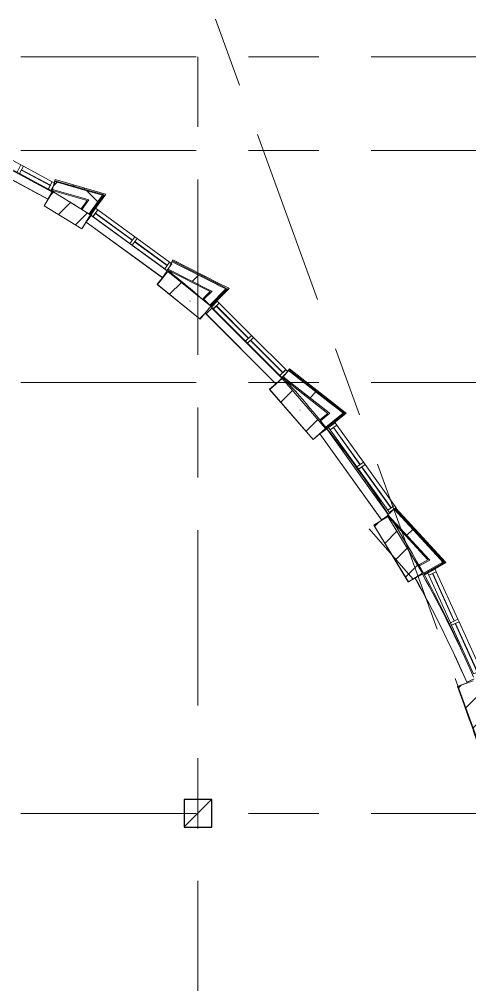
# Model space of a CAD drawing. Header units: millimetres. Extents: x 48966 to 294585, y -43515 to 30344.
# Drawn here: x 233742 to 241902, y 8617 to 26095 of the extents above; entities that cross this region are included whole.
import ezdxf

# ---------------------------------------------------------------- set-up
doc = ezdxf.new("R2010")
doc.units = ezdxf.units.MM
doc.linetypes.add('IMPORT-01 Штриховая _2 мм_', pattern=[600, 400, -200])
doc.linetypes.add('Осевые', pattern=[6350, 1270, -952.5, 3175, -952.5])
for name, color, linetype, lineweight in [('_Разделитель помещений_', 7, 'IMPORT-01 Штриховая _2 мм_', 9), ('Импосты витража', 7, 'Continuous', 9), ('Импосты витража-1', 7, 'Continuous', 18), ('Колонны', 7, 'Continuous', 9), ('Колонны-1', 7, 'Continuous', 25), ('Обобщенные модели', 7, 'Continuous', 9), ('Обобщенные модели-1', 7, 'Continuous', 18), ('Общие ребра', 7, 'Continuous', 9), ('Оси-2', 7, 'Осевые', 9), ('Перекрытия', 7, 'Continuous', 9), ('Стены', 7, 'Continuous', 9), ('Стены-1', 7, 'Continuous', 18), ('Штриховка разреза-1', 7, 'Continuous', 9)]:
    doc.layers.add(name, color=color, linetype=linetype, lineweight=lineweight)
pattern_1 = [(45, (108045, 0), (-707.107, 707.107), []), (135, (108045, 0), (-707.107, -707.107), [])]
pattern_2 = [(45, (108045.05, 0), (-502.8943, 502.8943), []), (45, (108045.05, 762), (-502.8943, 502.8943), [])]
pattern_3 = [(0, (108045.05, 0), (812.8, 203.2), [67.056, -542.544, 67.056, -542.544, -3251.2]), (0, (108045.05, 0), (812.8, 203.2), [-1219.2, 67.056, -1152.144, 67.056, -542.544, -1422.4]), (0, (108045.05, 0), (812.8, 203.2), [-3048, 67.056, -339.344, 67.056, -948.944]), (120, (108349.85, 101.6), (-582.37636, 602.30545), [67.056, -542.544, 67.056, -542.544, -3251.2]), (120, (108349.85, 101.6), (-582.37636, 602.30545), [-1219.2, 67.056, -1152.144, 67.056, -542.544, -1422.4]), (120, (108349.85, 101.6), (-582.37636, 602.30545), [-3048, 67.056, -339.344, 67.056, -948.944]), (240, (108451.45, 508), (-230.42364, -805.50545), [67.056, -542.544, 67.056, -542.544, -3251.2]), (240, (108451.45, 508), (-230.42364, -805.50545), [-1219.2, 67.056, -1152.144, 67.056, -542.544, -1422.4]), (240, (108451.45, 508), (-230.42364, -805.50545), [-3048, 67.056, -339.344, 67.056, -948.944])]
pattern_4 = [(45, (0, 0), (-493.914, 493.914), []), (45, (493.9, 0), (-493.914, 493.914), [873.125, -174.625, 6.706, -167.919])]
pattern_5 = [(45, (15, 0), (-493.914, 493.914), []), (45, (508.9, 0), (-493.914, 493.914), [873.125, -174.625, 6.706, -167.919])]

# ---------------------------------------------------------------- blocks, each defined once
blk = doc.blocks.new('Обобщенные модели 14 - Обобщенные модели 14-1162576-План 4-го этажа на отм_ _6_600')
at = {"layer": 'Обобщенные модели'}
h = blk.add_hatch(dxfattribs=at)
h.set_pattern_fill('FP_7', color=256, style=0, pattern_type=2)
h.set_pattern_definition(pattern_4)
h.paths.add_polyline_path([(128976, 20667), (129164, 20901), (128387, 21530), (128199, 21297), (128948, 20690)], flags=0)
at = {"layer": 'Обобщенные модели-1'}
for p, q in [((128387, 21530), (128199, 21297)), ((129164, 20901), (128387, 21530)), ((128199, 21297), (128976, 20667)), ((128976, 20667), (129164, 20901))]:
    blk.add_line(p, q, dxfattribs=at)
blk = doc.blocks.new('Обобщенные модели 17 - Обобщенные модели 16-1173766-План 4-го этажа на отм_ _6_600')
at = {"layer": 'Обобщенные модели'}
h = blk.add_hatch(dxfattribs=at)
h.set_pattern_fill('FP_7', color=256, style=0, pattern_type=2)
h.set_pattern_definition(pattern_4)
h.paths.add_polyline_path([(126831, 22302), (126988, 22558), (126306, 22976), (126149, 22720)], flags=0)
at = {"layer": 'Обобщенные модели-1'}
for p, q in [((126306, 22976), (126149, 22720)), ((126988, 22558), (126306, 22976)), ((126149, 22720), (126831, 22302)), ((126831, 22302), (126988, 22558))]:
    blk.add_line(p, q, dxfattribs=at)
blk = doc.blocks.new('Обобщенные модели 18 - Обобщенные модели 18-1175902-План 4-го этажа на отм_ _6_600')
at = {"layer": 'Обобщенные модели'}
h = blk.add_hatch(dxfattribs=at)
h.set_pattern_fill('FP_11', color=256, style=0, pattern_type=2)
h.set_pattern_definition(pattern_5)
h.paths.add_polyline_path([(131035, 18489), (131262, 18686), (130474, 19592), (130248, 19395)], flags=0)
h = blk.add_hatch(dxfattribs=at)
h.set_pattern_fill('FP_11', color=256, style=0, pattern_type=2)
h.set_pattern_definition(pattern_5)
h.paths.add_polyline_path([(132761, 15913), (133017, 16069), (132390, 17093), (132135, 16936)], flags=0)
h = blk.add_hatch(dxfattribs=at)
h.set_pattern_fill('FP_11', color=256, style=0, pattern_type=2)
h.set_pattern_definition(pattern_5)
h.paths.add_polyline_path([(134062, 12890), (134344, 12992), (133934, 14120), (133652, 14018), (133677, 13948)], flags=0)
blk.add_line((132053, 16870), (132840, 15964), dxfattribs=at)
at = {"layer": 'Обобщенные модели-1'}
for p, q in [((130474, 19592), (130248, 19395)), ((131262, 18686), (130474, 19592)), ((130248, 19395), (131035, 18489)), ((131035, 18489), (131262, 18686)), ((132390, 17093), (132135, 16936)), ((133017, 16069), (132390, 17093)), ((132135, 16936), (132761, 15913)), ((132761, 15913), (133017, 16069)), ((133934, 14120), (133652, 14018)), ((133652, 14018), (134062, 12890))]:
    blk.add_line(p, q, dxfattribs=at)
blk = doc.blocks.new('Прямоугольный импост - Прямоугольный черный-8339300-План 4-го этажа на отм_ _6_600')
at = {"layer": 'Импосты витража'}
for p, q in [((133115, 16030), (133252, 16092)), ((133252, 16092), (133643, 15232)), ((133507, 15170), (133115, 16030)), ((133643, 15232), (133507, 15170))]:
    blk.add_line(p, q, dxfattribs=at)
blk = doc.blocks.new('Прямоугольный импост - Прямоугольный черный-8339212-План 4-го этажа на отм_ _6_600')
at = {"layer": 'Импосты витража-1'}
for p, q in [((0, 75), (-50, 75)), ((-50, 75), (-50, -75)), ((0, -75), (0, 75)), ((-50, -75), (0, -75))]:
    blk.add_line(p, q, dxfattribs=at)
blk = doc.blocks.new('Прямоугольный импост - Прямоугольный черный-8339303-План 4-го этажа на отм_ _6_600')
at = {"layer": 'Импосты витража'}
for p, q in [((133527, 15125), (133664, 15187)), ((133927, 14246), (133527, 15125)), ((133664, 15187), (134064, 14308)), ((134064, 14308), (133927, 14246))]:
    blk.add_line(p, q, dxfattribs=at)
blk = doc.blocks.new('Прямоугольный импост - Прямоугольный черный-8339177-План 4-го этажа на отм_ _6_600')
at = {"layer": 'Импосты витража-1'}
for p, q in [((-25, 75), (25, 75)), ((-25, -75), (-25, 75)), ((25, 75), (25, -75)), ((25, -75), (-25, -75))]:
    blk.add_line(p, q, dxfattribs=at)
blk = doc.blocks.new('Прямоугольный импост - Прямоугольный черный-8339306-План 4-го этажа на отм_ _6_600')
at = {"layer": 'Импосты витража'}
for p, q in [((131328, 18663), (131450, 18750)), ((131450, 18750), (131932, 18078)), ((131810, 17990), (131328, 18663)), ((131932, 18078), (131810, 17990))]:
    blk.add_line(p, q, dxfattribs=at)
blk = doc.blocks.new('Прямоугольный импост - Прямоугольный черный-8339307-План 4-го этажа на отм_ _6_600')
at = {"layer": 'Импосты витража'}
for p, q in [((131839, 17950), (131961, 18037)), ((131961, 18037), (132493, 17295)), ((132371, 17208), (131839, 17950)), ((132493, 17295), (132371, 17208))]:
    blk.add_line(p, q, dxfattribs=at)
blk = doc.blocks.new('Прямоугольный импост - Прямоугольный черный-8339315-План 4-го этажа на отм_ _6_600')
at = {"layer": 'Импосты витража-1'}
for p, q in [((0, 75), (-50, 75)), ((-50, 75), (-50, -75)), ((0, -75), (0, 75)), ((-50, -75), (0, -75))]:
    blk.add_line(p, q, dxfattribs=at)
blk = doc.blocks.new('Прямоугольный импост - Прямоугольный черный-8339324-План 4-го этажа на отм_ _6_600')
at = {"layer": 'Импосты витража-1'}
for p, q in [((0, 75), (-50, 75)), ((-50, 75), (-50, -75)), ((0, -75), (0, 75)), ((-50, -75), (0, -75))]:
    blk.add_line(p, q, dxfattribs=at)
blk = doc.blocks.new('Прямоугольный импост - Прямоугольный черный-8339250-План 4-го этажа на отм_ _6_600')
at = {"layer": 'Импосты витража-1'}
for p, q in [((-50, 75), (0, 75)), ((-50, -75), (-50, 75)), ((0, 75), (0, -75)), ((0, -75), (-50, -75))]:
    blk.add_line(p, q, dxfattribs=at)
blk = doc.blocks.new('Прямоугольный импост - Прямоугольный черный-8339329-План 4-го этажа на отм_ _6_600')
at = {"layer": 'Импосты витража'}
for p, q in [((125700, 23303), (125771, 23435)), ((125771, 23435), (126294, 23154)), ((126223, 23022), (125700, 23303)), ((126294, 23154), (126223, 23022))]:
    blk.add_line(p, q, dxfattribs=at)
blk = doc.blocks.new('Прямоугольный импост - Прямоугольный черный-8339308-План 4-го этажа на отм_ _6_600')
at = {"layer": 'Импосты витража-1'}
for p, q in [((-25, 75), (25, 75)), ((-25, -75), (-25, 75)), ((25, 75), (25, -75)), ((25, -75), (-25, -75))]:
    blk.add_line(p, q, dxfattribs=at)
blk = doc.blocks.new('Прямоугольный импост - Прямоугольный черный-8339374-План 4-го этажа на отм_ _6_600')
at = {"layer": 'Импосты витража-1'}
for p, q in [((-50, 75), (0, 75)), ((-50, -75), (-50, 75)), ((0, 75), (0, -75)), ((0, -75), (-50, -75))]:
    blk.add_line(p, q, dxfattribs=at)
blk = doc.blocks.new('Прямоугольный импост - Прямоугольный черный-8339388-План 4-го этажа на отм_ _6_600')
at = {"layer": 'Импосты витража-1'}
for p, q in [((-50, 75), (0, 75)), ((-50, -75), (-50, 75)), ((0, 75), (0, -75)), ((0, -75), (-50, -75))]:
    blk.add_line(p, q, dxfattribs=at)
blk = doc.blocks.new('Прямоугольный импост - Прямоугольный черный-8339320-План 4-го этажа на отм_ _6_600')
at = {"layer": 'Импосты витража-1'}
for p, q in [((-25, 75), (25, 75)), ((-25, -75), (-25, 75)), ((25, 75), (25, -75)), ((25, -75), (-25, -75))]:
    blk.add_line(p, q, dxfattribs=at)
blk = doc.blocks.new('Прямоугольный импост - Прямоугольный черный-8339318-План 4-го этажа на отм_ _6_600')
at = {"layer": 'Импосты витража'}
for p, q in [((127742, 22007), (127830, 22128)), ((127830, 22128), (128419, 21701)), ((128331, 21579), (127742, 22007)), ((128419, 21701), (128331, 21579))]:
    blk.add_line(p, q, dxfattribs=at)
blk = doc.blocks.new('Колонна 103 - Колонна 40-55-4749915-План 4-го этажа на отм_ _6_600')
at = {"layer": 'Колонны'}
h = blk.add_hatch(dxfattribs=at)
h.set_pattern_fill('FP_14', color=256, style=0, pattern_type=2)
h.set_pattern_definition([(45, (-6000, 7800), (-493.914, 493.914), []), (45, (-5506.1, 7800), (-493.914, 493.914), [873.125, -174.625, 6.706, -167.919])])
h.paths.add_polyline_path([(122682, 19267), (123182, 19267), (123182, 19767), (122682, 19767)], flags=0)
at = {"layer": 'Колонны-1'}
for p, q in [((123182, 19767), (122682, 19767)), ((122682, 19767), (122682, 19267)), ((123182, 19267), (123182, 19767)), ((122682, 19267), (123182, 19267))]:
    blk.add_line(p, q, dxfattribs=at)

msp = doc.modelspace()

# ---------------------------------------------------------------- hatches: boundary and pattern name
at = {"layer": 'Штриховка разреза-1'}
h = msp.add_hatch(dxfattribs=at)
h.set_pattern_fill('FP_3', color=256, style=0, pattern_type=2)
h.set_pattern_definition(pattern_1)
h.paths.add_polyline_path([(235002.7, 22825.1), (235096.5, 22954.2), (234384.2, 23158.5), (234342.9, 23014.3), (234982.3, 22831)], flags=0)
h = msp.add_hatch(dxfattribs=at)
h.set_pattern_fill('FP_1', color=256, style=0, pattern_type=2)
h.set_pattern_definition(pattern_3)
h.paths.add_polyline_path([(235250, 22910.2), (235259.4, 22923.1), (234388.3, 23172.9), (234384.2, 23158.5), (235154.4, 22937.6)], flags=0)
h = msp.add_hatch(dxfattribs=at)
h.set_pattern_fill('FP_2', color=256, style=0, pattern_type=2)
h.set_pattern_definition(pattern_2)
h.paths.add_polyline_path([(235274.7, 22918.7), (235287.2, 22936), (234393.8, 23192.1), (234388.3, 23172.9), (235259.4, 22923.1)], flags=0)
h = msp.add_hatch(dxfattribs=at)
h.set_pattern_fill('FP_3', color=256, style=0, pattern_type=2)
h.set_pattern_definition(pattern_1)
h.paths.add_polyline_path([(235000.7, 22567.1), (235250, 22910.2), (235096.5, 22954.2), (234879.3, 22655.3)], flags=0)
h = msp.add_hatch(dxfattribs=at)
h.set_pattern_fill('FP_3', color=256, style=0, pattern_type=2)
h.set_pattern_definition(pattern_1)
h.paths.add_polyline_path([(237233.2, 21172.3), (237344.8, 21284), (236508.8, 21706.5), (236441.1, 21572.7), (237214.4, 21181.8)], flags=0)
h = msp.add_hatch(dxfattribs=at)
h.set_pattern_fill('FP_1', color=256, style=0, pattern_type=2)
h.set_pattern_definition(pattern_3)
h.paths.add_polyline_path([(237485.7, 21212.8), (237496.9, 21223.9), (236515.6, 21719.9), (236508.8, 21706.5), (237449.3, 21231.2)], flags=0)
h = msp.add_hatch(dxfattribs=at)
h.set_pattern_fill('FP_2', color=256, style=0, pattern_type=2)
h.set_pattern_definition(pattern_2)
h.paths.add_polyline_path([(237511, 21216.8), (237525.9, 21231.7), (236524.6, 21737.8), (236515.6, 21719.9), (237496.9, 21223.9)], flags=0)
h = msp.add_hatch(dxfattribs=at)
h.set_pattern_fill('FP_1', color=256, style=0, pattern_type=2)
h.set_pattern_definition(pattern_3)
h.paths.add_polyline_path([(237199.5, 21167), (237214.4, 21181.8), (236441.1, 21572.7), (236432.1, 21554.8)], flags=0)
h = msp.add_hatch(dxfattribs=at)
h.set_pattern_fill('FP_2', color=256, style=0, pattern_type=2)
h.set_pattern_definition(pattern_2)
h.paths.add_polyline_path([(239631.8, 18963.8), (239647.8, 18976.7), (238638.6, 19765.2), (238626.3, 19749.4), (239619.7, 18973.3)], flags=0)
h = msp.add_hatch(dxfattribs=at)
h.set_pattern_fill('FP_1', color=256, style=0, pattern_type=2)
h.set_pattern_definition(pattern_3)
h.paths.add_polyline_path([(239334.2, 18961.5), (239350.2, 18974.4), (238524.7, 19619.4), (238512.4, 19603.6), (239260.4, 19019.2)], flags=0)
h = msp.add_hatch(dxfattribs=at)
h.set_pattern_fill('FP_3', color=256, style=0, pattern_type=2)
h.set_pattern_definition(pattern_1)
h.paths.add_polyline_path([(239366.4, 18961.7), (239486.3, 19058.4), (238617, 19737.6), (238524.7, 19619.4), (239350.2, 18974.4)], flags=0)
h = msp.add_hatch(dxfattribs=at)
h.set_pattern_fill('FP_1', color=256, style=0, pattern_type=2)
h.set_pattern_definition(pattern_3)
h.paths.add_polyline_path([(239607.7, 18963.6), (239619.7, 18973.3), (238626.3, 19749.4), (238617, 19737.6), (239486.3, 19058.4)], flags=0)
h = msp.add_hatch(dxfattribs=at)
h.set_pattern_fill('FP_1', color=256, style=0, pattern_type=2)
h.set_pattern_definition(pattern_3)
h.paths.add_polyline_path([(239302.9, 18698.5), (239631.8, 18963.8), (239619.7, 18973.3), (239293.5, 18710.2)], flags=0)
h = msp.add_hatch(dxfattribs=at)
h.set_pattern_fill('FP_2', color=256, style=0, pattern_type=2)
h.set_pattern_definition(pattern_2)
h.paths.add_polyline_path([(239315.4, 18683), (239664, 18964), (239647.8, 18976.7), (239302.9, 18698.5)], flags=0)
h = msp.add_hatch(dxfattribs=at)
h.set_pattern_fill('FP_3', color=256, style=0, pattern_type=2)
h.set_pattern_definition(pattern_1)
h.paths.add_polyline_path([(241177.6, 16304.4), (241311.4, 16380.6), (240531.5, 17227.4), (240421.2, 17125.8), (241163.7, 16319.5)], flags=0)
h = msp.add_hatch(dxfattribs=at)
h.set_pattern_fill('FP_2', color=256, style=0, pattern_type=2)
h.set_pattern_definition(pattern_2)
h.paths.add_polyline_path([(241439.5, 16263.6), (241457.4, 16273.8), (240557.3, 17251.1), (240542.5, 17237.6), (241429.1, 16274.9)], flags=0)
h = msp.add_hatch(dxfattribs=at)
h.set_pattern_fill('FP_1', color=256, style=0, pattern_type=2)
h.set_pattern_definition(pattern_3)
h.paths.add_polyline_path([(241145.9, 16309.4), (241163.7, 16319.5), (240421.2, 17125.8), (240406.5, 17112.3), (241071.6, 16390)], flags=0)
h = msp.add_hatch(dxfattribs=at)
h.set_pattern_fill('FP_1', color=256, style=0, pattern_type=2)
h.set_pattern_definition(pattern_3)
h.paths.add_polyline_path([(240992.6, 16199.1), (241177.6, 16304.4), (241163.7, 16319.5), (240982.7, 16216.5)], flags=0)
h = msp.add_hatch(dxfattribs=at)
h.set_pattern_fill('FP_1', color=256, style=0, pattern_type=2)
h.set_pattern_definition(pattern_3)
h.paths.add_polyline_path([(241074.2, 16055.7), (241439.5, 16263.6), (241429.1, 16274.9), (241066.8, 16068.7), (241071.6, 16060.3)], flags=0)

# ---------------------------------------------------------------- linework, layer by layer
at = {"layer": '_Разделитель помещений_'}
msp.add_line((241764.7, 13784.6), (242083.3, 12886.6), dxfattribs=at)
at = {"layer": 'Общие ребра'}
for p, q in [((234384.2, 23158.5), (235076.1, 22960.1)), ((234388.3, 23172.9), (235085.5, 22973)), ((234342.9, 23014.3), (234982.3, 22831)), ((235250, 22910.2), (235000.7, 22567.1)), ((235274.7, 22918.7), (235012.8, 22558.3)), ((235076.1, 22960.1), (235096.5, 22954.2)), ((235085.5, 22973), (235259.4, 22923.1)), ((235096.5, 22954.2), (235250, 22910.2)), ((235259.4, 22923.1), (235274.7, 22918.7)), ((235002.7, 22825.1), (234879.3, 22655.3)), ((234982.3, 22831), (235002.7, 22825.1)), ((236508.8, 21706.5), (237326, 21293.5)), ((236515.6, 21719.9), (237337.2, 21304.7)), ((236441.1, 21572.7), (237214.4, 21181.8)), ((237233.2, 21172.3), (237087.5, 21026.6)), ((237485.7, 21212.8), (237193.5, 20920.6)), ((237511, 21216.8), (237204.1, 20910)), ((237214.4, 21181.8), (237233.2, 21172.3)), ((237326, 21293.5), (237344.8, 21284)), ((237337.2, 21304.7), (237496.9, 21223.9)), ((237344.8, 21284), (237485.7, 21212.8)), ((237496.9, 21223.9), (237511, 21216.8)), ((238524.7, 19619.4), (239350.2, 18974.4)), ((238617, 19737.6), (239470.1, 19071.1)), ((238626.3, 19749.4), (239482.1, 19080.7)), ((239470.1, 19071.1), (239486.3, 19058.4)), ((239482.1, 19080.7), (239619.7, 18973.3)), ((239486.3, 19058.4), (239607.7, 18963.6)), ((239366.4, 18961.7), (239199.3, 18827)), ((239607.7, 18963.6), (239293.5, 18710.2)), ((239631.8, 18963.8), (239302.9, 18698.5)), ((239350.2, 18974.4), (239366.4, 18961.7)), ((239619.7, 18973.3), (239631.8, 18963.8)), ((240531.5, 17227.4), (241297.5, 16395.7)), ((240542.5, 17237.6), (241310.9, 16403.3)), ((240421.2, 17125.8), (241163.7, 16319.5)), ((241177.6, 16304.4), (240992.6, 16199.1)), ((241415.7, 16267.3), (241066.8, 16068.7)), ((241439.5, 16263.6), (241074.2, 16055.7)), ((241163.7, 16319.5), (241177.6, 16304.4)), ((241297.5, 16395.7), (241311.4, 16380.6)), ((241310.9, 16403.3), (241429.1, 16274.9)), ((241311.4, 16380.6), (241415.7, 16267.3)), ((241429.1, 16274.9), (241439.5, 16263.6))]:
    msp.add_line(p, q, dxfattribs=at)
at = {"layer": 'Оси-2'}
for p, q in [((237296.3, 26095.3), (261985.6, -41737.8)), ((258216.7, 25417.1), (199731.8, 25417.1)), ((236976.7, 25417.1), (236976.7, -41737.8)), ((258216.7, 23717.1), (199731.8, 23717.1)), ((258216.7, 19517.1), (199731.8, 19517.1)), ((258216.7, 11717.1), (199731.8, 11717.1))]:
    msp.add_line(p, q, dxfattribs=at)
at = {"layer": 'Перекрытия'}
for p, q in [((234267.1, 22839.9), (232842.3, 23606)), ((234193.9, 22720.4), (234267.1, 22839.9)), ((234875.9, 22302.2), (234193.9, 22720.4)), ((234951.4, 22425.3), (234875.9, 22302.2)), ((236338.7, 21417.4), (234951.4, 22425.3)), ((236243.6, 21296.8), (236340.3, 21416.2)), ((237020.7, 20667.5), (236243.6, 21296.8)), ((237228.1, 20880.7), (237210.2, 20896.6)), ((237109, 20776.4), (237020.7, 20667.5)), ((238390.3, 19495.1), (237109, 20776.4)), ((238518.3, 19611), (238509.1, 19620.9)), ((238278, 19394.9), (238391.7, 19493.7)), ((239066, 18488.5), (238278, 19394.9)), ((239188.5, 18593.1), (239066, 18488.5)), ((240311.5, 17026.1), (239188.5, 18593.1)), ((240164.6, 16936.2), (240311.5, 17026.1)), ((240794, 15908.3), (240164.6, 16936.2)), ((240911.5, 15978.9), (240794, 15908.3)), ((241682.1, 14017.5), (241853, 14079.7)), ((242092.5, 12889.9), (241682.1, 14017.5)), ((236726.7, 11467.1), (236726.7, 11967.1)), ((236726.7, 11967.1), (237226.7, 11967.1)), ((237226.7, 11967.1), (237226.7, 11467.1)), ((237226.7, 11467.1), (236726.7, 11467.1))]:
    msp.add_line(p, q, dxfattribs=at)
for centre, radius, start, end in [((225182.5, 7350.8), 18115, 59.59781, 59.91292), ((225182.5, 7350.8), 18115, 58.06212, 59.12402), ((225182.5, 7350.8), 18115, 56.9249, 57.05744), ((225182.5, 7350.8), 18115, 48.65638, 51.65152), ((225182.5, 7350.8), 18115, 32.68356, 42.41291), ((225182.5, 7350.8), 18115, 23.849, 32.14688), ((222683.5, 5759.9), 20897, 23.46153, 29.27593)]:
    msp.add_arc(centre, radius, start, end, dxfattribs=at)
at = {"layer": 'Стены'}
for p, q in [((234259.1, 22837.4), (232841.1, 23599.9)), ((232912.6, 23732.9), (234330.6, 22970.4)), ((234259.1, 22837.4), (234330.6, 22970.4)), ((234954.7, 22422.9), (235043.4, 22545.1)), ((236334, 21420.8), (234954.7, 22422.9)), ((235043.4, 22545.1), (236422.8, 21542.9)), ((236334, 21420.8), (236422.8, 21542.9)), ((237124.8, 20760.6), (237231.6, 20867.4)), ((237231.6, 20867.4), (238499.7, 19599.2)), ((238390.3, 19495.1), (237124.8, 20760.6)), ((238431.2, 19530.8), (238499.7, 19599.2)), ((239189.2, 18592.2), (239312, 18680.1)), ((240306.6, 17032.8), (239189.2, 18592.2)), ((239312, 18680.1), (240423.9, 17128.4)), ((240306.6, 17032.8), (240410.8, 17107.5)), ((241045.2, 16049.3), (240913.4, 15975.4)), ((241847.6, 14092), (241985, 14151.7))]:
    msp.add_line(p, q, dxfattribs=at)
for radius, start in [(20897, 23.49825), (21048, 23.58863)]:
    msp.add_arc((222683.5, 5759.9), radius, start, 29.26508, dxfattribs=at)
at = {"layer": 'Стены-1'}
for p, q in [((233781.9, 23370.8), (233779.5, 23366.4)), ((233779.5, 23366.4), (234301.9, 23085.5)), ((234304.3, 23089.9), (233781.9, 23370.8)), ((234301.9, 23085.5), (234304.3, 23089.9)), ((234393.8, 23192.1), (234337.3, 22995.1)), ((235098, 22990.2), (234393.8, 23192.1)), ((234337.3, 22995.1), (234969.7, 22813.7)), ((235029, 22546.6), (235307.7, 22930.1)), ((235287.2, 22936), (235098, 22990.2)), ((235307.7, 22930.1), (235287.2, 22936)), ((234969.7, 22813.7), (234863.2, 22667)), ((234863.2, 22667), (235029, 22546.6)), ((235122.8, 22585.3), (235119.8, 22581.2)), ((235119.8, 22581.2), (235788.9, 22095.1)), ((235791.8, 22099.2), (235122.8, 22585.3)), ((235788.9, 22095.1), (235791.8, 22099.2)), ((235832.3, 22069.8), (235829.3, 22065.7)), ((235829.3, 22065.7), (236418.3, 21637.8)), ((236421.2, 21641.9), (235832.3, 22069.8)), ((236524.6, 21737.8), (236432.1, 21554.8)), ((237352.1, 21319.5), (236524.6, 21737.8)), ((236430.8, 21531.2), (236242, 21298)), ((236243.6, 21296.8), (236432.4, 21529.9)), ((236418.3, 21637.8), (236421.2, 21641.9)), ((236432.4, 21529.9), (236430.8, 21531.2)), ((236432.1, 21554.8), (237199.5, 21167)), ((236242, 21298), (236243.6, 21296.8)), ((236243.6, 21296.8), (236242.3, 21295.2)), ((236242.3, 21295.2), (237019.5, 20665.9)), ((237020.7, 20667.5), (236243.6, 21296.8)), ((237199.5, 21167), (237073.3, 21040.8)), ((237218.3, 20895.8), (237544.7, 21222.2)), ((237525.9, 21231.7), (237352.1, 21319.5)), ((237544.7, 21222.2), (237525.9, 21231.7)), ((237073.3, 21040.8), (237218.3, 20895.8)), ((237312.1, 20905.9), (237308.6, 20902.4)), ((237308.6, 20902.4), (237893.4, 20317.6)), ((237896.9, 20321.1), (237312.1, 20905.9)), ((237019.5, 20665.9), (237020.7, 20667.5)), ((237893.4, 20317.6), (237896.9, 20321.1)), ((237932.2, 20285.8), (237928.7, 20282.2)), ((237928.7, 20282.2), (238513.5, 19697.4)), ((238517, 19701), (237932.2, 20285.8)), ((238638.6, 19765.2), (238512.4, 19603.6)), ((239498.1, 19093.6), (238638.6, 19765.2)), ((238503.1, 19593.3), (238276.7, 19396.5)), ((238278, 19394.9), (238504.4, 19591.8)), ((238504.4, 19591.8), (238503.1, 19593.3)), ((238512.4, 19603.6), (239334.2, 18961.5)), ((238513.5, 19697.4), (238517, 19701)), ((238278, 19394.9), (238276.5, 19393.6)), ((238276.5, 19393.6), (239063.8, 18488)), ((238276.7, 19396.5), (238278, 19394.9)), ((239065.3, 18489.3), (238278, 19394.9)), ((239647.8, 18976.7), (239498.1, 19093.6)), ((239334.2, 18961.5), (239186.7, 18842.5)), ((239315.4, 18683), (239664, 18964)), ((239664, 18964), (239647.8, 18976.7)), ((239186.7, 18842.5), (239315.4, 18683)), ((239436.4, 18707.8), (239432.3, 18704.8)), ((239432.3, 18704.8), (239914, 18032.6)), ((239918.1, 18035.5), (239436.4, 18707.8)), ((239063.8, 18488), (239065.3, 18489.3)), ((239914, 18032.6), (239918.1, 18035.5)), ((239947.2, 17994.9), (239943.2, 17992)), ((239943.2, 17992), (240475, 17249.8)), ((240479, 17252.8), (239947.2, 17994.9)), ((240557.3, 17251.1), (240406.5, 17112.3)), ((240475, 17249.8), (240479, 17252.8)), ((241328.7, 16413.4), (240557.3, 17251.1)), ((240406.5, 17112.3), (241145.9, 16309.4)), ((240164.6, 16936.2), (240162.9, 16935.1)), ((240162.9, 16935.1), (240789.5, 15911.7)), ((240791.2, 15912.7), (240164.6, 16936.2)), ((241145.9, 16309.4), (240982.7, 16216.5)), ((241084.1, 16038.3), (241471.3, 16258.7)), ((241457.4, 16273.8), (241328.7, 16413.4)), ((241471.3, 16258.7), (241457.4, 16273.8)), ((240982.7, 16216.5), (241084.1, 16038.3)), ((240789.5, 15911.7), (240791.2, 15912.7)), ((241230.7, 16062.2), (241226.2, 16060.2)), ((241226.2, 16060.2), (241617.7, 15200.1)), ((241622.2, 15202.2), (241230.7, 16062.2)), ((241617.7, 15200.1), (241622.2, 15202.2)), ((241642.9, 15156.7), (241638.4, 15154.6)), ((241638.4, 15154.6), (242038.2, 14276.3)), ((242042.7, 14278.4), (241642.9, 15156.7)), ((241682.1, 14017.5), (241680.2, 14016.8)), ((241680.2, 14016.8), (242090.6, 12889.2)), ((242092.5, 12889.9), (241682.1, 14017.5))]:
    msp.add_line(p, q, dxfattribs=at)

# ---------------------------------------------------------------- block references
at = {"layer": 'Импосты витража'}
for name, p, rotation in [('Прямоугольный импост - Прямоугольный черный-8339306-План 4-го этажа на отм_ _6_600', (123256.9, -50833.1), 26.10783592545595), ('Прямоугольный импост - Прямоугольный черный-8339306-План 4-го этажа на отм_ _6_600', (116328.1, -36588.2), 18.37518615305503), ('Прямоугольный импост - Прямоугольный черный-8339324-План 4-го этажа на отм_ _6_600', (235080.8, 22612.6), 143.9999999999999), ('Прямоугольный импост - Прямоугольный черный-8339324-План 4-го этажа на отм_ _6_600', (237275, 20939.5), 134.9999999999998), ('Прямоугольный импост - Прямоугольный черный-8339306-План 4-го этажа на отм_ _6_600', (110723.3, -18955.5), 9.375186153055054), ('Прямоугольный импост - Прямоугольный черный-8339306-План 4-го этажа на отм_ _6_600', (111343.4, -19575.6), 9.375186153054898), ('Прямоугольный импост - Прямоугольный черный-8339315-План 4-го этажа на отм_ _6_600', (239405.2, 18746.9), 125.6248138469447), ('Прямоугольный импост - Прямоугольный черный-8339212-План 4-го этажа на отм_ _6_600', (241207.7, 16106.7), 114.4756992341443)]:
    msp.add_blockref(name, p, dxfattribs=dict(at, rotation=rotation))
at = {"layer": 'Импосты витража', "extrusion": (0, 0, -1)}
for name, p, rotation in [('Прямоугольный импост - Прямоугольный черный-8339177-План 4-го этажа на отм_ _6_600', (-233758.7, 23380.4), 208.2673502275995), ('Прямоугольный импост - Прямоугольный черный-8339250-План 4-го этажа на отм_ _6_600', (-234347.1, 23064), 208.2673502275995), ('Прямоугольный импост - Прямоугольный черный-8339320-План 4-го этажа на отм_ _6_600', (-235810.6, 22082.5), 216.0000000000001), ('Прямоугольный импост - Прямоугольный черный-8339388-План 4-го этажа на отм_ _6_600', (-236460.2, 21610.4), 216.0000000000001), ('Прямоугольный импост - Прямоугольный черный-8339320-План 4-го этажа на отм_ _6_600', (-237912.8, 20301.7), 225.0000000000002), ('Прямоугольный импост - Прямоугольный черный-8339388-План 4-го этажа на отм_ _6_600', (-238551.3, 19663.1), 225.0000000000002), ('Прямоугольный импост - Прямоугольный черный-8339308-План 4-го этажа на отм_ _6_600', (-239930.6, 18013.8), 234.3751861530552), ('Прямоугольный импост - Прямоугольный черный-8339374-План 4-го этажа на отм_ _6_600', (-240506.1, 17210.7), 234.3751861530552), ('Прямоугольный импост - Прямоугольный черный-8339177-План 4-го этажа на отм_ _6_600', (-241630.3, 15178.4), 245.5243007658556)]:
    msp.add_blockref(name, p, dxfattribs=dict(at, rotation=rotation))
at = {"layer": 'Импосты витража'}
for name in ['Прямоугольный импост - Прямоугольный черный-8339329-План 4-го этажа на отм_ _6_600', 'Прямоугольный импост - Прямоугольный черный-8339318-План 4-го этажа на отм_ _6_600', 'Прямоугольный импост - Прямоугольный черный-8339306-План 4-го этажа на отм_ _6_600', 'Прямоугольный импост - Прямоугольный черный-8339307-План 4-го этажа на отм_ _6_600', 'Прямоугольный импост - Прямоугольный черный-8339300-План 4-го этажа на отм_ _6_600', 'Прямоугольный импост - Прямоугольный черный-8339303-План 4-го этажа на отм_ _6_600']:
    msp.add_blockref(name, (108045, 0), dxfattribs=at)
at = {"layer": 'Колонны'}
msp.add_blockref('Колонна 103 - Колонна 40-55-4749915-План 4-го этажа на отм_ _6_600', (114045, -7800), dxfattribs=at)
at = {"layer": 'Обобщенные модели'}
for name, p in [('Обобщенные модели 17 - Обобщенные модели 16-1173766-План 4-го этажа на отм_ _6_600', (108045, 0)), ('Обобщенные модели 14 - Обобщенные модели 14-1162576-План 4-го этажа на отм_ _6_600', (108045, 0)), ('Обобщенные модели 18 - Обобщенные модели 18-1175902-План 4-го этажа на отм_ _6_600', (108030, 0))]:
    msp.add_blockref(name, p, dxfattribs=at)

doc.saveas('drawing.dxf')
